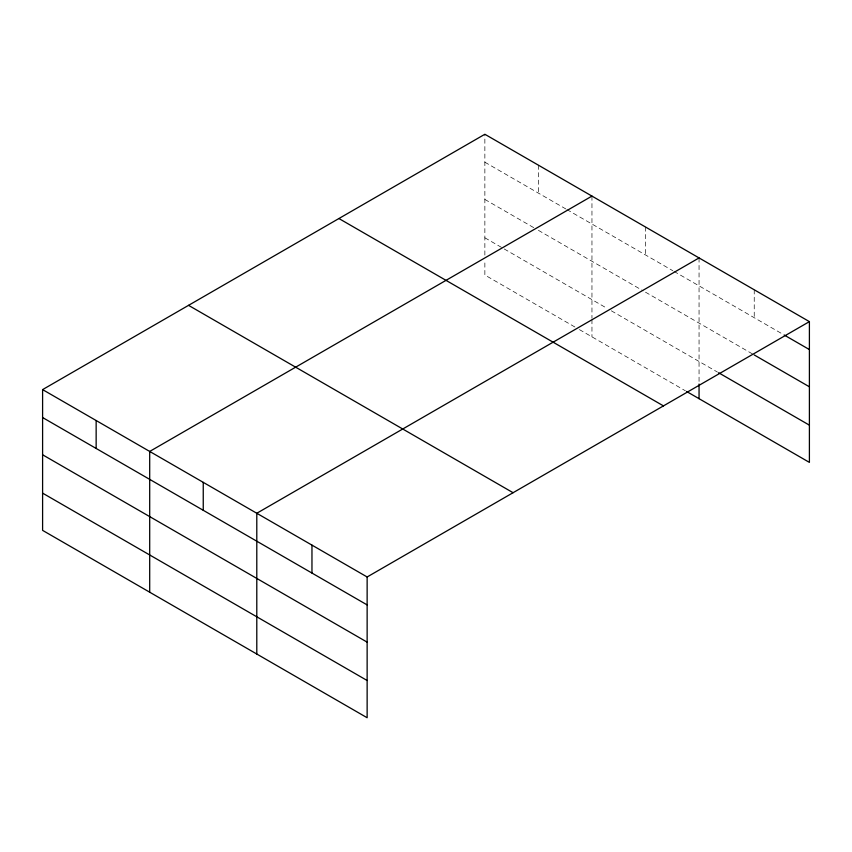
<?xml version="1.0" encoding="UTF-8"?>
<svg xmlns="http://www.w3.org/2000/svg" width="852" height="852" viewBox="0 0 852 852"><rect width="100%" height="100%" fill="white"/><g stroke="black" fill="none" stroke-linecap="round" stroke-linejoin="round"><path stroke-width="0.64" stroke-dasharray="4.26 3.19" d="M484.863 255.078L484.863 134.265M484.863 162.2L565.76 208.9M566.899 209.56L672.856 270.734M673.996 271.394L782.967 334.303M484.863 199.432L536.132 229.039M538.411 230.349L643.228 290.862M645.507 292.183L753.083 354.283M484.863 237.793L503.095 248.315M504.235 248.976L606.773 308.179M611.331 310.81L717.448 372.079M574.876 326.987L484.863 275.026L484.863 260.403M579.435 329.618L685.391 390.791M754.233 289.776L754.233 317.721M699.055 257.932L699.055 384.06M645.507 227.015L645.507 254.95M591.959 196.098L591.959 318.243M591.959 319.575L591.959 336.859M538.411 165.181L538.411 193.116"/><path stroke-width="1.28" d="M809.4 321.63L484.863 134.265L42.6 389.609L42.6 530.37L367.137 717.735L367.137 576.974L809.4 321.63L809.4 462.391L686.531 391.451M591.959 196.098L149.696 451.443L149.696 592.193M699.055 257.932L256.793 513.266L256.793 654.027M784.117 334.974L809.4 349.565M754.233 354.954L809.4 386.797M718.598 372.739L809.4 425.159M338.915 218.527L663.452 405.893M188.548 305.346L513.085 492.712M42.6 389.609L367.137 576.974M42.6 417.544L367.137 604.909M42.6 454.776L367.137 642.142M42.6 493.138L367.137 680.503M699.055 384.06L699.055 398.693M311.96 545.12L311.96 573.055M203.245 482.349L203.245 510.295M96.148 420.526L96.148 448.461"/></g></svg>
